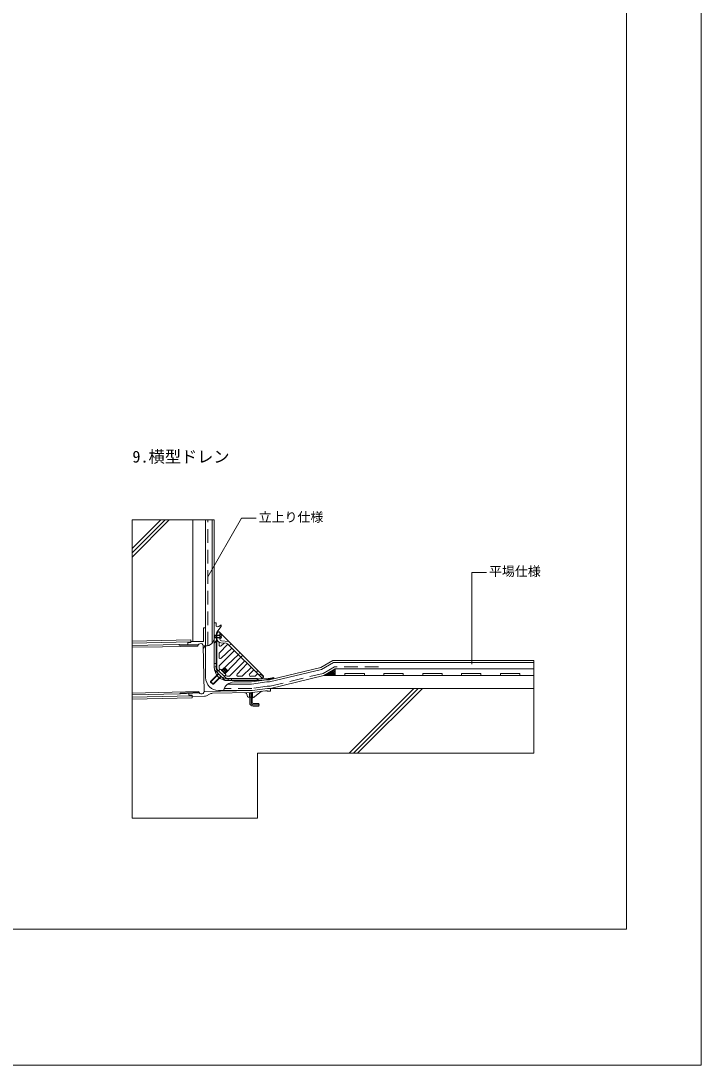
# Model space of a CAD drawing. Units: millimetres, scale not verified. Extents: x -3150 to 3150, y -4455 to 4455.
# Drawn here: x 0 to 3150, y -4455 to 380 of the extents above; entities that cross this region are included whole.
import ezdxf
from ezdxf.enums import TextEntityAlignment as Align

# ---------------------------------------------------------------- set-up
doc = ezdxf.new("R2010")
doc.units = ezdxf.units.MM
doc.header["$LTSCALE"] = 10
for name, pattern in [('USER1', [9.525, 6.35, -3.175]), ('USER4', [28.575, 19.05, -3.175, 3.175, -3.175]), ('USER5', [25.41, 12.7, -6.35, 0.01, -6.35])]:
    doc.linetypes.add(name, pattern=pattern)
for name, color, linetype, lineweight in [('0-0_0', 7, 'Continuous', 9), ('0-1_WAKU', 7, 'Continuous', 18), ('0-3_KUTAI', 3, 'Continuous', 18), ('0-4_BOUSUI', 1, 'Continuous', 18), ('0-5_MOJI', 7, 'Continuous', 18), ('0-6_HATCH', 9, 'Continuous', 18), ('0-8_KANAMONO_SCREW', 4, 'Continuous', 18), ('0-9_KANAMONO', 4, 'Continuous', 18), ('0-A_bousui2', 7, 'USER1', 9), ('0-B_kijun', 1, 'USER4', 18), ('0-D_HAISUI', 7, 'Continuous', 9)]:
    doc.layers.add(name, color=color, linetype=linetype, lineweight=lineweight)
doc.styles.add('ＭＳ ゴシック', font='')
doc.styles.get('ＭＳ ゴシック').set_extended_font_data('MS Gothic')

msp = doc.modelspace()

# ---------------------------------------------------------------- linework, layer by layer
at = {"layer": '0-0_0', "lineweight": 18}
for p, q in [((895.61, -1930.86), (515.61, -1930.86)), ((2375.61, -3010.86), (2375.61, -2580.86))]:
    msp.add_line(p, q, dxfattribs=at)
msp.add_lwpolyline([(1095.61, -3310.86), (515.61, -3310.86), (515.61, -1930.86)], dxfattribs=at)
at = {"layer": '0-1_WAKU'}
for points in [[(-3150.02, -4455), (3149.98, -4455), (3149.98, 4455), (-3150.02, 4455)], [(-2724.02, 3645), (2804.98, 3645), (2804.98, -3825), (-2724.02, -3825)]]:
    msp.add_lwpolyline(points, close=True, dxfattribs=at)
at = {"layer": '0-3_KUTAI'}
for p, q in [((795.61, -1930.86), (795.61, -2492.91)), ((855.61, -1930.86), (855.61, -2430.86)), ((1155.61, -2710.86), (1403.64, -2650.86)), ((2375.61, -2650.86), (1403.64, -2650.86)), ((1155.61, -2710.86), (2375.61, -2710.86)), ((1095.61, -3010.86), (1095.61, -3310.86)), ((1095.61, -3010.86), (2375.61, -3010.86))]:
    msp.add_line(p, q, dxfattribs=at)
at = {"layer": '0-4_BOUSUI'}
for p, q in [((855.61, -2513.98), (855.61, -1930.86)), ((885.61, -2501.11), (885.61, -1930.86)), ((895.61, -2475.61), (895.61, -1930.86)), ((1455.61, -2620.86), (1403.64, -2650.86)), ((1455.61, -2620.86), (2375.61, -2620.86)), ((1455.61, -2620.86), (1455.61, -2650.86))]:
    msp.add_line(p, q, dxfattribs=at)
for points in [[(2375.61, -2590.86), (1447.57, -2590.86), (1392.39, -2622.71), (1152.03, -2680.86), (1139.51, -2680.86), (1068.27, -2690.87), (957.75, -2690.86)], [(2375.61, -2580.86), (1444.89, -2580.86), (1388.64, -2613.33), (1150.84, -2670.86), (1138.81, -2670.86), (1067.57, -2680.87), (986.66, -2680.86)]]:
    msp.add_lwpolyline(points, dxfattribs=at)
for points in [[(1500.61, -2650.86), (1590.61, -2650.86), (1590.61, -2641.86), (1500.61, -2641.86)], [(1680.61, -2650.86), (1770.61, -2650.86), (1770.61, -2641.86), (1680.61, -2641.86)], [(1860.61, -2650.86), (1950.61, -2650.86), (1950.61, -2641.86), (1860.61, -2641.86)], [(2040.61, -2650.86), (2130.61, -2650.86), (2130.61, -2641.86), (2040.61, -2641.86)], [(2220.61, -2650.86), (2310.61, -2650.86), (2310.61, -2641.86), (2220.61, -2641.86)]]:
    msp.add_lwpolyline(points, close=True, dxfattribs=at)
for centre, radius, start, end in [((856.66, -2475.04), 38.95, 268.44594, 359.16141), ((988.4, -2732.66), 51.84, 91.92578, 166.83164)]:
    msp.add_arc(centre, radius, start, end, dxfattribs=at)
at = {"layer": '0-5_MOJI'}
for p, q in [((865.61, -2193.48), (1022.02, -1922.57)), ((1089.52, -1922.57), (1022.02, -1922.57)), ((2156.24, -2174.04), (2088.74, -2174.04)), ((2088.74, -2599.15), (2088.74, -2174.04))]:
    msp.add_line(p, q, dxfattribs=at)
at = {"layer": '0-6_HATCH'}
for p, q in [((515.61, -2102.57), (687.32, -1930.86)), ((515.61, -2062.97), (647.73, -1930.86)), ((515.61, -2082.77), (667.52, -1930.86)), ((1405.39, -2650.86), (1404.75, -2650.22)), ((1406.95, -2650.86), (1411.48, -2646.33)), ((1414.37, -2650.86), (1410.44, -2646.93)), ((1415.93, -2650.86), (1432.72, -2634.07)), ((1423.35, -2650.86), (1416.14, -2643.64)), ((1432.33, -2650.86), (1421.83, -2640.36)), ((1424.91, -2650.86), (1453.97, -2621.8)), ((1441.31, -2650.86), (1427.52, -2637.07)), ((1450.29, -2650.86), (1433.22, -2633.78)), ((1433.9, -2650.86), (1455.61, -2629.14)), ((1455.61, -2647.19), (1438.91, -2630.49)), ((1442.88, -2650.86), (1455.61, -2638.12)), ((1455.61, -2638.21), (1444.6, -2627.21)), ((1455.61, -2629.23), (1450.3, -2623.92)), ((1451.86, -2650.86), (1455.61, -2647.11)), ((1519.86, -3010.86), (1819.86, -2710.86)), ((1539.66, -3010.86), (1839.66, -2710.86)), ((1559.46, -3010.86), (1859.46, -2710.86))]:
    msp.add_line(p, q, dxfattribs=at)
at = {"layer": '0-8_KANAMONO_SCREW'}
for p, q in [((899.21, -2477.24), (899.21, -2464.54)), ((897.61, -2466.17), (921.61, -2466.17)), ((897.61, -2475.61), (897.61, -2466.17)), ((897.61, -2475.61), (921.61, -2475.61)), ((924.78, -2468.89), (929.43, -2468.89)), ((924.78, -2468.89), (924.78, -2472.89)), ((924.78, -2472.89), (929.43, -2472.89)), ((878.6, -2678.43), (914.58, -2642.46)), ((878.62, -2681.28), (916.01, -2643.9)), ((889.22, -2691.88), (926.6, -2654.49)), ((892.07, -2691.9), (928.04, -2655.92)), ((922.18, -2621.45), (914.94, -2628.69)), ((946.95, -2643.72), (926.78, -2623.55)), ((930.13, -2626.9), (941.6, -2615.44)), ((931.57, -2628.34), (944.45, -2615.46)), ((948.33, -2619.34), (940.14, -2627.53)), ((940.14, -2627.53), (942.97, -2630.36)), ((941.6, -2615.44), (944.45, -2615.46)), ((946.92, -2620.75), (941.6, -2615.44)), ((949.05, -2648.32), (941.81, -2655.56)), ((942.16, -2638.93), (955.04, -2626.05)), ((951.16, -2622.17), (942.97, -2630.36)), ((943.6, -2640.37), (955.07, -2628.9)), ((948.33, -2619.34), (944.45, -2615.46)), ((955.07, -2628.9), (949.75, -2623.58)), ((955.04, -2626.05), (951.16, -2622.17)), ((955.04, -2626.05), (955.07, -2628.9)), ((892.07, -2691.9), (878.6, -2678.43)), ((878.6, -2678.43), (878.62, -2681.28)), ((889.22, -2691.88), (878.62, -2681.28)), ((889.22, -2691.88), (892.07, -2691.9)), ((1060.89, -2730.86), (1059.26, -2732.46)), ((1059.26, -2750.86), (1059.26, -2732.46)), ((1059.61, -2776.86), (1059.61, -2750.86)), ((1060.89, -2750.86), (1060.89, -2730.86)), ((1070.33, -2730.86), (1060.89, -2730.86)), ((1070.33, -2750.86), (1070.33, -2730.86)), ((1071.61, -2776.86), (1071.61, -2750.86)), ((1071.96, -2750.86), (1071.96, -2732.46)), ((1075.61, -2780.86), (1101.61, -2780.86)), ((1075.61, -2792.86), (1101.61, -2792.86)), ((1101.61, -2780.86), (1101.61, -2792.86))]:
    msp.add_line(p, q, dxfattribs=at)
for points in [[(897.61, -2466.17), (899.21, -2464.54), (921.61, -2464.54)], [(897.61, -2475.61), (899.21, -2477.24), (921.61, -2477.24)], [(1070.33, -2730.86), (1071.96, -2732.46), (1059.26, -2732.46)]]:
    msp.add_lwpolyline(points, dxfattribs=at)
for centre, radius, start, end in [((918.04, -2470.89), 11.56, 9.96074, 72.05469), ((918.04, -2470.89), 11.56, 287.94532, 350.03927), ((921.66, -2628.67), 7.24, 5.24178, 85.92363), ((916.67, -2653.83), 28.56, 25.52874, 64.71027), ((941.83, -2648.84), 7.24, 4.07607, 85.92403), ((1075.61, -2776.86), 16, 180, 270), ((1075.61, -2776.86), 4, 180, 270)]:
    msp.add_arc(centre, radius, start, end, dxfattribs=at)
at = {"layer": '0-9_KANAMONO'}
for p, q in [((895.61, -2616.03), (895.61, -2406.89)), ((903.61, -2406.89), (895.61, -2406.89)), ((903.61, -2417.73), (903.61, -2406.89)), ((916.19, -2424.29), (927.61, -2416.29)), ((845.61, -2430.86), (855.61, -2430.86)), ((855.61, -2660.86), (855.61, -2430.86)), ((905.61, -2460.32), (913.61, -2448.89)), ((905.61, -2456.3), (905.61, -2488.9)), ((905.61, -2476.9), (905.61, -2460.32)), ((907.61, -2608.89), (907.61, -2457.46)), ((913.61, -2448.89), (917.61, -2448.89)), ((917.61, -2448.89), (1123.61, -2654.89)), ((921.61, -2483.28), (921.61, -2452.9)), ((773.71, -2508.47), (819.76, -2512.27)), ((821.04, -2509.86), (821.09, -2509.67)), ((834.59, -2503.59), (828.66, -2503.71)), ((842.53, -2509.74), (842.4, -2509.31)), ((843.61, -2525.98), (855.61, -2511.68)), ((848.13, -2724.86), (843.84, -2513.91)), ((848.27, -2513.98), (855.61, -2513.98)), ((895.61, -2500.81), (905.61, -2488.9)), ((903.61, -2613.21), (903.61, -2491.28)), ((905.61, -2476.9), (907.61, -2478.89)), ((917.61, -2508.96), (917.61, -2497.5)), ((917.61, -2547.41), (959.09, -2505.93)), ((950.87, -2501.37), (926.61, -2500.16)), ((927.74, -2513.31), (940.85, -2500.87)), ((929.21, -2491.28), (961.61, -2492.89)), ((957.44, -2504.29), (1116.81, -2663.65)), ((972.92, -2507.04), (964.43, -2511.28)), ((972.92, -2504.21), (972.92, -2507.04)), ((917.61, -2606.81), (988.79, -2535.63)), ((917.61, -2566.84), (917.61, -2547.41)), ((927.74, -2571.19), (977.31, -2524.15)), ((930.08, -2626.85), (1007, -2553.85)), ((1012.12, -2546.24), (1007.88, -2554.72)), ((1012.12, -2546.24), (1014.95, -2546.24)), ((1017.78, -2564.62), (1026.26, -2560.38)), ((1026.26, -2557.55), (1026.26, -2560.38)), ((895.61, -2594.89), (903.61, -2594.89)), ((903.61, -2608.89), (895.61, -2612.9)), ((917.61, -2608.89), (917.61, -2606.81)), ((945.65, -2642.42), (1018.65, -2565.5)), ((965.69, -2654.89), (1036.87, -2583.71)), ((1001.31, -2644.76), (1048.35, -2595.2)), ((900.88, -2628.76), (941.74, -2669.62)), ((950.22, -2663.97), (906.53, -2620.28)), ((963.63, -2654.89), (965.69, -2654.89)), ((1005.66, -2654.89), (1025.09, -2654.89)), ((1025.09, -2654.89), (1066.57, -2613.41)), ((1059.19, -2644.76), (1078.05, -2624.89)), ((1063.54, -2654.89), (1084.48, -2654.89)), ((1084.48, -2654.89), (1096.27, -2643.11)), ((1090.37, -2637.22), (1095.32, -2629.44)), ((1095.32, -2629.44), (1098.15, -2629.44)), ((1110.88, -2645), (1103.1, -2649.95)), ((1110.88, -2642.17), (1110.88, -2645)), ((1110.88, -2645), (1123.61, -2657.72)), ((1112.18, -2666.89), (1123.61, -2658.9)), ((1123.61, -2658.9), (1123.61, -2654.89)), ((951.15, -2664.89), (1093.61, -2664.89)), ((954.47, -2674.9), (1110.45, -2674.9)), ((961.61, -2666.89), (957.61, -2674.9)), ((961.61, -2666.89), (1113.95, -2666.89)), ((975.61, -2674.9), (975.61, -2666.89)), ((1101.14, -2666.89), (1091.61, -2674.9)), ((1093.61, -2664.89), (1095.61, -2666.89)), ((1095.61, -2666.89), (1112.18, -2666.89)), ((1110.45, -2674.9), (1171.61, -2663.68)), ((1155.15, -2664.11), (1120.4, -2664.54)), ((1155.15, -2664.11), (1171.61, -2660.28)), ((1171.61, -2660.28), (1171.61, -2663.68)), ((778.29, -2733.3), (824.15, -2727.48)), ((778.48, -2742.86), (778.29, -2733.3)), ((778.48, -2742.86), (792.48, -2742.57)), ((792.6, -2748.57), (792.48, -2742.57)), ((850.57, -2747.39), (792.6, -2748.57)), ((825.58, -2730.02), (825.52, -2729.83)), ((839.47, -2735.54), (833.38, -2735.67)), ((852.54, -2725.3), (1070.36, -2720.87)), ((859.99, -2744.82), (873.03, -2737.46)), ((887.15, -2733.6), (1071.08, -2729.86)), ((1070.45, -2720.86), (915.61, -2720.86)), ((1046.15, -2737.97), (1049.01, -2748.63)), ((1080.51, -2750.86), (1051.91, -2750.86)), ((1141.61, -2710.86), (1070.36, -2720.87)), ((1132.07, -2721.28), (1071.08, -2729.86)), ((1071.61, -2756.26), (1077.01, -2750.86)), ((1082.44, -2750.15), (1113.79, -2723.85)), ((1139.74, -2722.78), (1141.61, -2723.86)), ((1155.61, -2710.86), (1141.61, -2710.86)), ((1155.61, -2723.86), (1141.61, -2723.86)), ((1155.61, -2710.86), (1155.61, -2723.86))]:
    msp.add_line(p, q, dxfattribs=at)
for points in [[(907.68, -2450.2), (927.61, -2424.29), (927.61, -2416.29)], [(787.4, -2492.91), (845.61, -2492.91), (845.61, -2430.86)], [(773.71, -2508.47), (773.52, -2498.91), (787.51, -2498.62), (787.4, -2492.91)]]:
    msp.add_lwpolyline(points, dxfattribs=at)
for centre, radius, start, end in [((911.61, -2417.73), 8, 180, 305.00016), ((915.61, -2456.3), 10, 142.43149, 180), ((815.24, -2508.33), 6, 318.98324, 345.22138), ((828.82, -2511.71), 8, 91.16687, 165.22137), ((834.75, -2511.59), 8, 17.11194, 91.16669), ((848.27, -2507.98), 6, 197.11191, 270), ((927.61, -2480.18), 20, 180, 267.13762), ((923.61, -2508.96), 6, 180, 313.50002), ((929.61, -2483.28), 8, 180, 267.13765), ((950.37, -2511.36), 10, 45.00011, 87.13756), ((961.61, -2608.89), 58, 180, 270), ((963.61, -2608.89), 56, 180, 194.80854), ((923.61, -2566.84), 6, 180, 313.50004), ((963.61, -2608.89), 46, 180, 198.65421), ((957.61, -2612.9), 62, 180, 270), ((913.61, -2616.03), 18, 180, 224.99994), ((913.61, -2613.21), 10, 180, 224.9999), ((963.61, -2608.89), 46, 247.47619, 270), ((1005.66, -2648.9), 6, 136.49997, 270), ((1063.54, -2648.9), 6, 136.49999, 270), ((915.61, -2660.86), 60, 180, 270), ((954.47, -2656.89), 18, 224.99997, 270), ((957.29, -2656.89), 10, 224.99996, 270), ((1113.95, -2656.89), 10, 270, 310.14348), ((819.78, -2731.6), 6, 17.11202, 43.35019), ((833.22, -2727.67), 8, 197.112, 271.16669), ((839.31, -2727.74), 7.8, 271.16662, 345.22133), ((852.65, -2731.31), 6.01, 91.06705, 164.75816), ((850.17, -2727.39), 20, 271.16674, 299.41665), ((887.76, -2763.59), 30, 91.16667, 119.41657), ((1036.5, -2740.56), 10, 15.00011, 91.16687), ((1051.91, -2747.86), 3, 194.99999, 270), ((1080.51, -2747.86), 3, 270, 309.99978), ((1133.74, -2733.17), 12, 59.99991, 97.99997)]:
    msp.add_arc(centre, radius, start, end, dxfattribs=at)
at = {"layer": '0-A_bousui2'}
msp.add_line((865.61, -2512.95), (865.61, -1930.86), dxfattribs=at)
msp.add_lwpolyline([(1655.61, -2610.86), (1452.93, -2610.86), (1399.89, -2641.47), (1154.41, -2700.86), (1140.91, -2700.86), (1069.75, -2710.86), (941.37, -2710.86)], dxfattribs=at)
at = {"layer": '0-B_kijun', "linetype": 'USER5'}
for p, q in [((1065.61, -2776.86), (1065.61, -2727.55)), ((1075.61, -2786.86), (1105.25, -2786.86))]:
    msp.add_line(p, q, dxfattribs=at)
msp.add_arc((1075.61, -2776.86), 10, 180, 270, dxfattribs=at)
at = {"layer": '0-D_HAISUI'}
for p, q in [((515.61, -2492.09), (787.27, -2486.55)), ((515.61, -2501.09), (787.45, -2495.55)), ((731.23, -2507.4), (515.61, -2512.05)), ((734.89, -2507.98), (731.23, -2507.4)), ((734.95, -2510.97), (731.23, -2507.4)), ((819.73, -2508.9), (734.89, -2507.98)), ((734.89, -2507.98), (734.95, -2510.97)), ((819.79, -2511.9), (734.95, -2510.97)), ((787.27, -2486.55), (787.45, -2495.55)), ((819.73, -2508.9), (819.85, -2514.6)), ((655.72, -2517.94), (515.61, -2520.52)), ((819.85, -2514.6), (655.72, -2517.94)), ((824.13, -2725.15), (515.61, -2732.25)), ((735.89, -2735.95), (515.61, -2740.44)), ((515.61, -2751.14), (792.54, -2745.5)), ((515.61, -2760.14), (792.72, -2754.5)), ((739.46, -2732.23), (735.89, -2735.95)), ((739.52, -2735.23), (735.89, -2735.95)), ((824.19, -2727.85), (739.46, -2732.23)), ((739.52, -2735.23), (739.46, -2732.23)), ((824.25, -2730.85), (739.52, -2735.23)), ((792.54, -2745.5), (792.72, -2754.5)), ((824.13, -2725.15), (824.43, -2730.84))]:
    msp.add_line(p, q, dxfattribs=at)

# ---------------------------------------------------------------- texts
at = {"layer": '0-5_MOJI', "style": 'ＭＳ ゴシック'}
for s, height, p in [('9.横型ドレン', 54.99, (516.39, -1681.74)), ('立上り仕様', 43.99, (1100.77, -1952.57)), ('平場仕様', 43.99, (2167.49, -2204.04))]:
    msp.add_text(s, height=height, dxfattribs=at).set_placement(p, align=Align.BOTTOM_LEFT)

doc.saveas('drawing.dxf')
